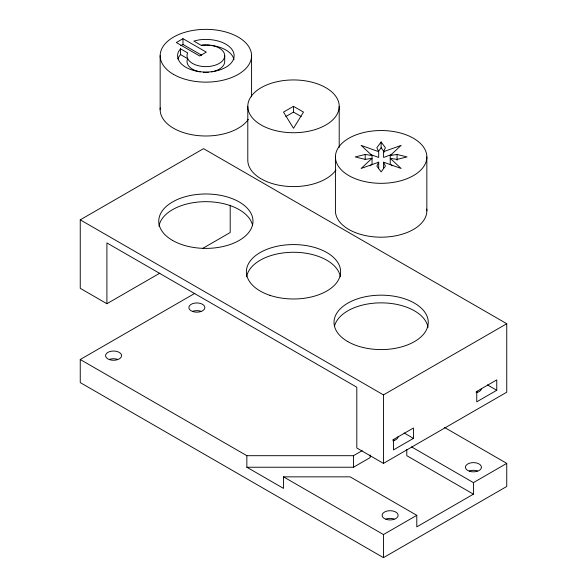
<?xml version="1.0" encoding="UTF-8"?>
<svg xmlns="http://www.w3.org/2000/svg" width="587" height="587" viewBox="0 0 587 587"><rect width="100%" height="100%" fill="white"/><g stroke="black" fill="none" stroke-linecap="round" stroke-linejoin="round"><path stroke-width="0.88" d="M370.111 165.894L372.033 164.111L372.033 155.518L365.202 154.462L355.216 156.927L365.202 159.393L372.033 158.336L361.144 168.469L378.696 162.188L376.861 166.128L381.132 171.896L385.402 166.128L383.575 162.188L401.126 168.469L390.238 158.336L397.061 159.393L407.048 156.927L397.061 154.462L390.238 155.518L390.238 164.111L392.16 165.894M391.933 154.447L383.575 157.441L383.575 151.673L385.402 147.733L381.132 141.966L376.861 147.733L378.696 151.673L378.696 157.441L370.338 154.447M180.51 48.794L178.558 51.517A28.271 16.326 0 0 0 203.403 72.003A28.271 16.326 0 0 0 234.03 54.32A28.271 16.326 0 0 0 198.553 39.975L193.835 41.097L200.989 45.228A18.85 10.882 0 0 1 224.645 54.789A18.85 10.882 0 0 1 204.225 66.58A18.85 10.882 0 0 1 187.657 52.925L180.51 48.794L180.51 54.569L178.558 57.284A28.271 16.326 0 0 0 177.942 58.957M378.468 151.343L381.132 147.733L381.132 141.966M390.238 155.518L401.126 145.385L383.575 151.673M182.983 38.676L176.32 42.528L199.639 55.992L206.308 52.148L182.983 38.676L182.983 44.451L201.642 55.222M180.759 45.735L182.983 44.451M80.25 219.839L203.535 148.658L506.75 323.723L506.75 392.204L383.465 463.385L356.808 447.998L356.808 387.207L106.907 242.923L106.907 303.714L80.25 288.327L80.25 219.839L383.465 394.897L506.75 323.723M293.5 106.335L283.506 112.102L293.5 128.289L303.494 112.102L293.5 106.335L293.5 112.102L285.81 116.542M106.907 303.714L159.855 273.146M202.53 248.506L230.192 232.533L230.192 205.318M444.594 427.497L506.75 463.385L506.75 486.469L383.465 557.65L80.25 382.592L80.25 359.501L194.84 293.346M80.25 359.501L246.848 455.688L353.477 455.688L362.201 450.655M246.848 455.688L246.848 467.237L353.477 467.237L370.14 457.618L370.14 454.954M413.453 438.379L393.459 449.921L393.459 439.531L413.453 427.989L413.453 438.379L404.127 432.993M496.756 390.282L476.761 401.824L476.761 391.434L496.756 379.892L496.756 390.282L487.423 384.896M246.848 467.237L283.506 488.391L283.506 476.849L383.465 534.566L416.785 515.327L416.785 526.869L473.43 494.166L473.43 482.624L411.553 446.898M473.43 482.624L506.75 463.385M283.506 476.849L350.145 476.849L416.785 515.327M378.696 151.673L361.144 145.385L372.033 155.518M293.5 112.102L301.19 116.542M180.51 54.569L187.657 58.693M473.43 494.166L406.791 455.688L406.791 449.473M381.132 147.733L384.338 152.062M426.844 156.927A45.705 26.393 0 0 1 358.275 179.783A45.705 26.393 0 0 1 358.275 134.078A45.705 26.393 0 0 1 426.844 156.927L426.844 210.792M397.061 154.462L397.061 160.236M383.575 162.188L383.575 167.955M383.465 394.897L383.465 463.385M383.465 534.566L383.465 557.65M378.696 162.188L378.696 167.955M365.202 154.462L365.202 159.415M353.477 455.688L353.477 467.237M339.205 106.335A45.705 26.393 0 0 1 270.644 129.191A45.705 26.393 0 0 1 270.644 83.479A45.705 26.393 0 0 1 339.205 106.335L339.205 147.418M335.426 156.927L335.426 210.792A45.705 26.393 0 0 0 382.621 237.17A45.705 26.393 0 0 0 426.742 209.075M251.574 55.743L251.574 96.826M247.795 106.335L247.795 160.2A45.705 26.393 0 0 0 284.908 186.123A45.705 26.393 0 0 0 335.984 169.944M224.718 55.743L224.718 61.51A18.85 10.882 0 0 1 211.533 71.893M160.156 55.743L160.156 109.608M398.14 436.449A8.013 4.623 0 0 1 392.864 440.8M476.167 391.705A8.013 4.623 0 0 1 477.436 392.05M481.443 388.359A8.013 4.623 0 0 1 476.167 392.703M392.864 439.802A8.013 4.623 0 0 1 394.134 440.14M158.967 226.215A47.121 27.207 0 0 1 205.09 201.679A47.121 27.207 0 0 1 252.586 225.327M246.606 276.815A47.121 27.207 0 0 1 293.5 252.271A47.121 27.207 0 0 1 340.394 276.815M334.414 326.519A47.121 27.207 0 0 1 381.91 302.863A47.121 27.207 0 0 1 428.033 327.407M192.866 311.249A8.013 4.623 0 0 1 200.879 311.249M386.121 519.018A8.013 4.623 0 0 1 394.134 519.018M469.424 470.921A8.013 4.623 0 0 1 477.436 470.921M109.564 359.347A8.013 4.623 0 0 1 117.576 359.347M201.767 45.36A28.271 16.326 0 0 1 205.868 45.184M206.683 45.192A28.271 16.326 0 0 1 209.97 45.36M211.591 45.529A28.271 16.326 0 0 1 233.986 59.808M208.326 72.304A18.85 10.882 0 0 1 203.41 72.304M200.204 71.893A18.85 10.882 0 0 1 187.378 59.382M248.345 119.344A45.705 26.393 0 0 1 195.823 135.348A45.705 26.393 0 0 1 160.258 107.883M172.549 240.421A47.121 27.207 0 0 0 251.383 228.226A47.121 27.207 0 0 0 193.673 194.906A47.121 27.207 0 0 0 172.549 240.421M269.939 295.342A47.121 27.207 0 0 0 340.621 271.781A47.121 27.207 0 0 0 269.939 248.22A47.121 27.207 0 0 0 269.939 295.342M347.812 341.612A47.121 27.207 0 0 0 426.646 329.417A47.121 27.207 0 0 0 368.937 296.097A47.121 27.207 0 0 0 347.812 341.612M386.121 519.334A8.013 4.623 0 0 0 398.14 515.327A8.013 4.623 0 0 0 386.121 511.321A8.013 4.623 0 0 0 386.121 519.334M469.424 471.236A8.013 4.623 0 0 0 481.443 467.23A8.013 4.623 0 0 0 469.424 463.231A8.013 4.623 0 0 0 469.424 471.236M192.866 311.565A8.013 4.623 0 0 0 204.878 307.566A8.013 4.623 0 0 0 192.866 303.56A8.013 4.623 0 0 0 192.866 311.565M109.564 359.662A8.013 4.623 0 0 0 121.582 355.656A8.013 4.623 0 0 0 109.564 351.65A8.013 4.623 0 0 0 109.564 359.662M173.547 74.402A45.705 26.393 0 0 0 250.018 62.567A45.705 26.393 0 0 0 194.04 30.253A45.705 26.393 0 0 0 173.547 74.402"/></g></svg>
